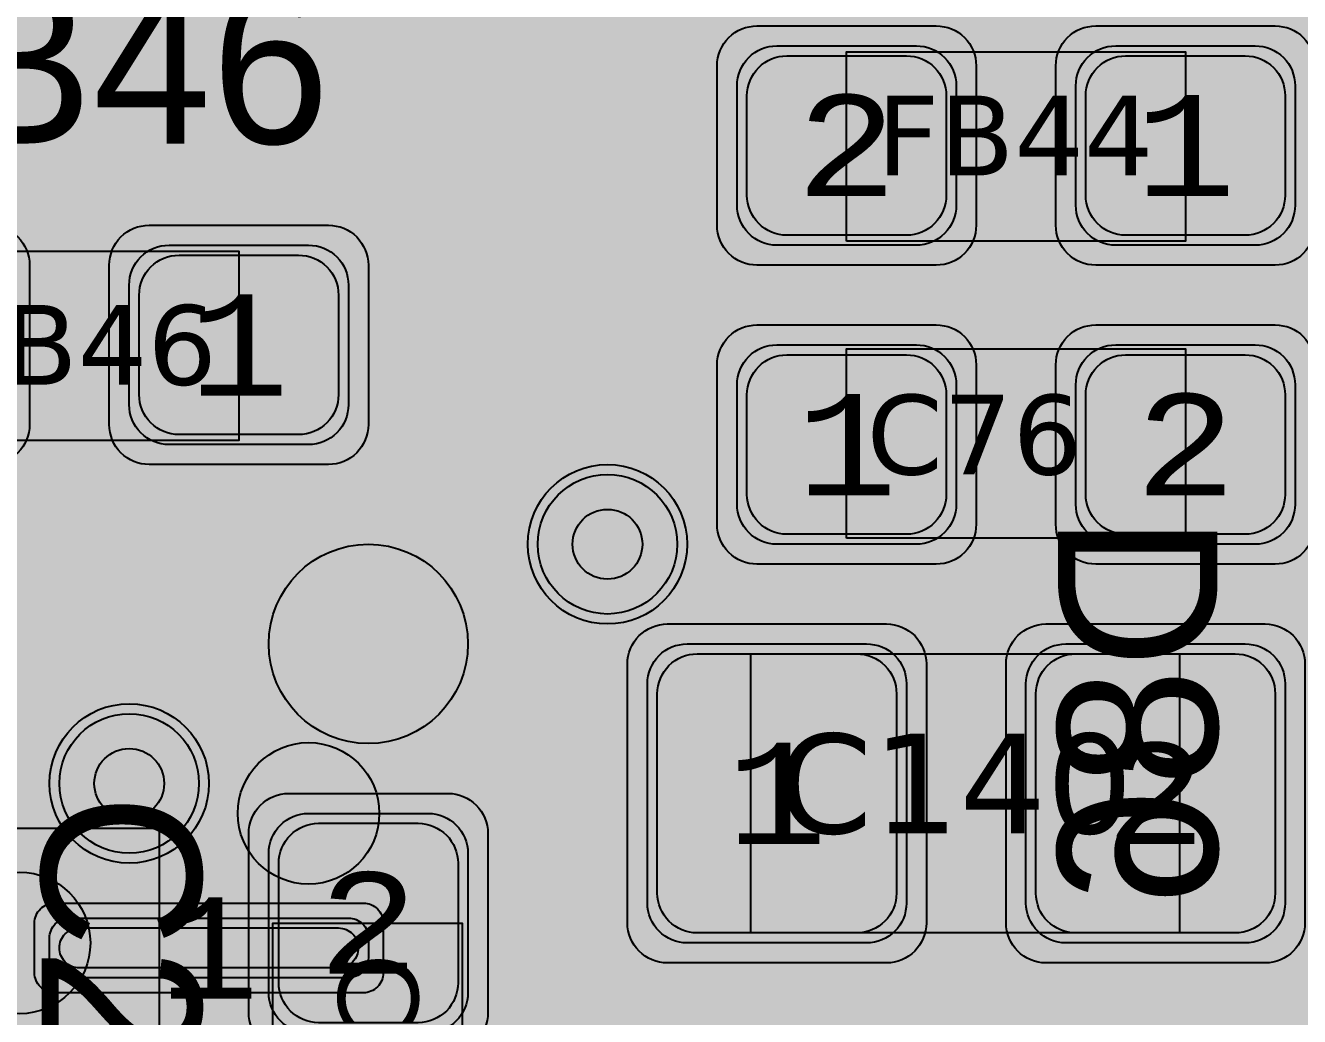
# Model space of a CAD drawing. Extents: x -28 to 199, y -61 to 255.
# Drawn here: x 127.28 to 133.67, y 163.13 to 168.1 of the extents above; entities that cross this region are included whole.
import ezdxf
from ezdxf.enums import TextEntityAlignment as Align

# ---------------------------------------------------------------- set-up
doc = ezdxf.new("R2010")
doc.units = 0
doc.header["$MEASUREMENT"] = 0
for name, color, linetype in [('ASSEMBLY_OUTLINES_BTM', 191, 'CONTINUOUS'), ('ASSEMBLY_OUTLINES_TOP', 102, 'CONTINUOUS'), ('ASSEMBLY_PART_NUMBERS_BTM', 191, 'CONTINUOUS'), ('ASSEMBLY_PART_NUMBERS_TOP', 102, 'CONTINUOUS'), ('ASSEMBLY_REF_DES_TOP', 102, 'CONTINUOUS'), ('DRILL_DRAWING', 21, 'CONTINUOUS'), ('GENERATED_SILKSCREEN_BTM', 255, 'CONTINUOUS'), ('GENERATED_SILKSCREEN_TOP', 140, 'CONTINUOUS'), ('MOUNTING_HOLES_LAYER_2', 42, 'CONTINUOUS'), ('MOUNTING_HOLES_LAYER_3', 42, 'CONTINUOUS'), ('MOUNTING_HOLES_LAYER_BOT21', 42, 'CONTINUOUS'), ('MOUNTING_HOLES_LAYER_TOP', 42, 'CONTINUOUS'), ('PART_PADS_SMD_BTM', 10, 'CONTINUOUS'), ('PART_PADS_SMD_TOP', 150, 'CONTINUOUS'), ('PIN_NUMBERS_BTM', 8, 'CONTINUOUS'), ('PIN_NUMBERS_TOP', 8, 'CONTINUOUS'), ('PLACEMENT_OUTLINES_BTM', 222, 'CONTINUOUS'), ('PLACEMENT_OUTLINES_TOP', 130, 'CONTINUOUS'), ('PLANE_DATA_LAYER_BOTTOM', 10, 'CONTINUOUS'), ('PLANE_SHAPES_LAYER_2', 230, 'CONTINUOUS'), ('PLANE_SHAPES_LAYER_3', 81, 'CONTINUOUS'), ('PLANE_SHAPES_LAYER_BOTTOM', 10, 'CONTINUOUS'), ('SILKSCREEN_OUTLINES_BTM', 211, 'CONTINUOUS'), ('SILKSCREEN_OUTLINES_TOP', 150, 'CONTINUOUS'), ('SILKSCREEN_REF_DES_BTM', 211, 'CONTINUOUS'), ('SILKSCREEN_REF_DES_TOP', 150, 'CONTINUOUS'), ('SOLDERMASK_PADS_BTM', 12, 'CONTINUOUS'), ('SOLDERMASK_PADS_TOP', 180, 'CONTINUOUS'), ('SOLDERPASTE_PADS_BTM', 12, 'CONTINUOUS'), ('SOLDERPASTE_PADS_TOP', 180, 'CONTINUOUS'), ('TRACES_LAYER_3', 81, 'CONTINUOUS'), ('TRACES_LAYER_BOTTOM', 10, 'CONTINUOUS'), ('TRACES_LAYER_TOP', 150, 'CONTINUOUS'), ('VIA_HOLES_LAYER_2', 30, 'CONTINUOUS'), ('VIA_HOLES_LAYER_3', 30, 'CONTINUOUS'), ('VIA_HOLES_LAYER_BOTTOM', 30, 'CONTINUOUS'), ('VIA_HOLES_LAYER_TOP', 30, 'CONTINUOUS'), ('VIA_PADS_LAYER_2', 230, 'CONTINUOUS'), ('VIA_PADS_LAYER_3', 81, 'CONTINUOUS'), ('VIA_PADS_LAYER_BOTTOM', 10, 'CONTINUOUS'), ('VIA_PADS_LAYER_TOP', 150, 'CONTINUOUS')]:
    doc.layers.add(name, color=color, linetype=linetype)
doc.styles.add('COURIER_NEW', font='COUR.TTF')
doc.styles.add('VERDANA', font='verdana.TTF')
doc.styles.add('VERIBEST_GERBER_0', font='txt')

msp = doc.modelspace()

# ---------------------------------------------------------------- hatches: boundary and pattern name
at = {"layer": 'ASSEMBLY_OUTLINES_BTM'}
h = msp.add_hatch(color=256, dxfattribs=at)
edge = h.paths.add_edge_path()
edge.add_arc((127.25, 163.5), 0.355, 0, 360)
at = {"layer": 'GENERATED_SILKSCREEN_BTM'}
h = msp.add_hatch(color=256, dxfattribs=at)
edge = h.paths.add_edge_path()
edge.add_arc((128.7, 164.15), 0.355, 0, 360)
at = {"layer": 'MOUNTING_HOLES_LAYER_2'}
h = msp.add_hatch(color=256, dxfattribs=at)
edge = h.paths.add_edge_path()
edge.add_arc((129, 165), 0.5, 0, 360)
at = {"layer": 'MOUNTING_HOLES_LAYER_3'}
h = msp.add_hatch(color=256, dxfattribs=at)
edge = h.paths.add_edge_path()
edge.add_arc((129, 165), 0.5, 0, 360)
at = {"layer": 'MOUNTING_HOLES_LAYER_BOT21'}
h = msp.add_hatch(color=256, dxfattribs=at)
edge = h.paths.add_edge_path()
edge.add_arc((129, 165), 0.5, 0, 360)
at = {"layer": 'MOUNTING_HOLES_LAYER_TOP'}
h = msp.add_hatch(color=256, dxfattribs=at)
edge = h.paths.add_edge_path()
edge.add_arc((129, 165), 0.5, 0, 360)
at = {"layer": 'PLANE_DATA_LAYER_BOTTOM'}
h = msp.add_hatch(color=256, dxfattribs=at)
h.paths.add_polyline_path([(149, 169.0762, -0.414213562373095), (148.9238, 169), (147.000008, 169, 0.414213562373095), (147, 168.999992), (147, 168.9142, -0.414213562373095), (146.9238, 168.838), (146.916836, 168.838, 0.1989121654681667), (146.650257, 168.727579), (143.944996, 166.022318, -0.1989133663345656), (143.891114, 166), (137.250008, 166), (137.250004, 165.999999, -0.1462038582376008), (137.2082, 165.987508), (134.125814, 165.987508, 0.1989121654681667), (133.859235, 165.877087), (133.754466, 165.772318, -0.1989133663345372), (133.700584, 165.75), (130.8262, 165.75, -0.414213562373095), (130.75, 165.8262), (130.75, 166.249992, 0.414213562373095), (130.749992, 166.25), (120.250008, 166.25, 0.414213562373095), (120.25, 166.249992), (120.25, 164.5762, -0.414213562373095), (120.1738, 164.5), (119.753893, 164.5, -0.1385740107174841), (119.714013, 164.511269, 0.2825715138385524), (119.085987, 164.511269, -0.1385740107174437), (119.046107, 164.5), (108.750008, 164.5, 0.414213562373095), (108.75, 164.499992), (108.75, 161.5762, -0.414213562373095), (108.6738, 161.5), (108.5762, 161.5, -0.414213562373095), (108.5, 161.5762), (108.5, 161.9, 0.414213562373095), (108.05, 162.35), (106.95, 162.35, 0.3417826534714845), (106.514377, 162.012837, -0.4469152351943249), (106.413497, 161.960731, 0.4438706376830999), (105.620728, 161.556344, -0.3389471313174167), (105.54716, 161.5), (94.5762, 161.5, -0.414213562373095), (94.5, 161.5762), (94.5, 164.712074, -0.1989099556853327), (94.522318, 164.765955), (99.853553, 170.09719, 0.1989122151386037), (100, 170.450743), (100, 172.1738, -0.414213562373095), (100.0762, 172.25), (130.749992, 172.25, 0.414213562373095), (130.75, 172.250008), (130.75, 194.117184, -0.198909955685367), (130.772318, 194.171065), (131.344755, 194.743502, 0.1989121882725125), (131.469235, 195.044022), (131.469235, 198.379979, 0.1989121882725125), (131.344755, 198.680499), (130.772318, 199.252936, -0.198909955685367), (130.75, 199.306817), (130.75, 214.914737, -0.414213562373095), (130.8262, 214.990937), (147.279128, 214.990937, -0.1989133663345656), (147.33301, 214.968619), (148.977682, 213.323947, -0.198909955685367), (149, 213.270066)], flags=0)
h.paths.add_polyline_path([(110.25, 165.75, -0.9999999999999999), (112.25, 165.75, -0.9999999999999999)], flags=0)
h.paths.add_polyline_path([(113.75, 169.75, -0.9999999999999999), (116.75, 169.75, -0.9999999999999999)], flags=0)
h.paths.add_polyline_path([(118.5, 169.75, -0.9999999999999999), (121.5, 169.75, -0.9999999999999999)], flags=0)
h.paths.add_polyline_path([(134.21, 170.75, 0.414213562373095), (134.46, 171), (134.46, 172.5, 0.414213562373095), (134.21, 172.75), (132.71, 172.75, 0.414213562373095), (132.46, 172.5), (132.46, 171, 0.414213562373095), (132.71, 170.75)], flags=0)
h.paths.add_polyline_path([(134.21, 177, 0.414213562373095), (134.46, 177.25), (134.46, 178.75, 0.414213562373095), (134.21, 179), (132.71, 179, 0.414213562373095), (132.46, 178.75), (132.46, 177.25, 0.414213562373095), (132.71, 177)], flags=0)
h.paths.add_polyline_path([(134.21, 183.25, 0.414213562373095), (134.46, 183.5), (134.46, 185, 0.414213562373095), (134.21, 185.25), (132.71, 185.25, 0.414213562373095), (132.46, 185), (132.46, 183.5, 0.414213562373095), (132.71, 183.25)], flags=0)
h.paths.add_polyline_path([(132.46, 190.5, -0.9999999999999999), (134.46, 190.5, -0.9999999999999999)], flags=0)
h.paths.add_polyline_path([(132.46, 196.75, -0.9999999999999999), (134.46, 196.75, -0.9999999999999999)], flags=0)
h.paths.add_polyline_path([(135, 171.75, -0.9999999999999999), (137, 171.75, -0.9999999999999999)], flags=0)
h.paths.add_polyline_path([(135, 178, -0.9999999999999999), (137, 178, -0.9999999999999999)], flags=0)
h.paths.add_polyline_path([(135, 184.25, -0.9999999999999999), (137, 184.25, -0.9999999999999999)], flags=0)
h.paths.add_polyline_path([(135, 190.5, -0.9999999999999999), (137, 190.5, -0.9999999999999999)], flags=0)
h.paths.add_polyline_path([(135, 196.75, -0.9999999999999999), (137, 196.75, -0.9999999999999999)], flags=0)
h.paths.add_polyline_path([(139.749992, 169, 0.414213562373095), (139.75, 169.000008), (139.75, 198.249992, 0.414213562373095), (139.749992, 198.25), (137.250008, 198.25, 0.414213562373095), (137.25, 198.249992), (137.25, 169.000008, 0.414213562373095), (137.250008, 169)], flags=0)
h.paths.add_polyline_path([(142.1, 210.3, -0.9999999999999999), (143.29999999999998, 210.3, -0.9999999999999999)], flags=0)
h.paths.add_polyline_path([(144.1, 179.2, 0.1385725087961841), (144.011269, 179.514013, -0.1385740107174031), (144, 179.553893), (144, 192.314146, 0.1989122151386141), (143.853553, 192.667699), (142.111055, 194.410197, 0.0466846266150895), (142.039326, 194.469652, -0.0466839603697562), (142.028394, 194.478712), (141.903793, 194.603313, -0.1385728852908003), (141.883563, 194.639481, 0.8890740124386082), (140.7, 194.500003), (140.7, 194.499999, 0.3470511284967519), (141.160519, 193.916437, -0.1385728852908476), (141.196687, 193.896207), (141.389803, 193.703091, 0.0466846266150975), (141.461532, 193.643636, -0.0466839603697036), (141.472464, 193.634576), (142.977682, 192.129358, -0.198909955685367), (143, 192.075477), (143, 179.553893, -0.1385740107174032), (142.988731, 179.514013, 0.1385725087961841), (142.9, 179.2, 0.9999999999999999)], flags=0)
h.paths.add_polyline_path([(143, 169, -0.9999999999999999), (145, 169, -0.9999999999999999)], flags=0)
h.paths.add_polyline_path([(145.3, 169.7, -0.9999999999999999), (146.5, 169.7, -0.9999999999999999)], flags=0)
h.paths.add_polyline_path([(144.5, 206.75, -0.9999999999999999), (146.5, 206.75, -0.9999999999999999)], flags=0)
h.paths.add_polyline_path([(145.6, 187.2, -0.9999999999999999), (146.79999999999998, 187.2, -0.9999999999999999)], flags=0)
h.paths.add_polyline_path([(148.111269, 212.585987, 0.1385725087961841), (148.2, 212.9, 0.9999999999999999), (147, 212.9, 0.1385725087961841), (147.088731, 212.585987, -0.1385740107174032), (147.1, 212.546107), (147.1, 211.353893, -0.1385740107174842), (147.088731, 211.314013, 0.1385725087961739), (147, 211, 0.9999999999999999), (148.2, 211, 0.1385725087961739), (148.111269, 211.314013, -0.1385740107174841), (148.1, 211.353893), (148.1, 212.546107, -0.1385740107174031)], flags=0)
h.paths.add_polyline_path([(145.75, 199.25, -0.9999999999999999), (148.75, 199.25, -0.9999999999999999)], flags=0)
h.paths.add_polyline_path([(146.551388, 201.672619, 6.595924566415619), (145.922619, 202.301388, -0.1217123035593108), (145.931388, 202.265899), (145.931388, 202.265898, -0.5165321972622035), (145.830039, 202.193968, 0.5165316951389798), (144.5, 201.250001), (144.5, 201.25, 0.9999999999999999), (146.5, 201.25), (146.5, 201.250002, 0.0842844278408749), (146.443968, 201.580039, -0.6810727290850475)], flags=0)
at = {"layer": 'PLANE_SHAPES_LAYER_2'}
h = msp.add_hatch(color=256, dxfattribs=at)
h.paths.add_polyline_path([(169.5, 129.25), (149.5, 129.25), (142.25, 122), (142.25, 90.5), (147.5, 90.5), (147.5, 80), (154, 80), (154, 69.25), (131.75, 69.25), (131.75, 73.25), (121.25, 73.25), (121.25, 81), (110.5, 81), (110.5, 125.75), (106.5, 125.75), (106.5, 128.75), (93.5, 128.75), (93.5, 120.25), (91.75, 120.25), (91.75, 121.5), (80, 121.5), (80, 118.25), (73.25, 118.25), (73.25, 124.5), (67.5, 124.5), (67.5, 128), (57.75, 128), (57.75, 120.25), (55.25, 120.25), (55.25, 121.5), (47.5, 121.5), (47.5, 119), (35, 119), (35, 134.75), (32.75, 134.75), (32.75, 159.75), (29.25, 159.75), (29.25, 175.25), (22.5, 175.25), (22.5, 195.25), (17.25, 195.25), (17.25, 198), (22.5, 198), (22.5, 216.5), (40.25, 216.5), (40.25, 235.5), (54.5, 235.5), (54.5, 254), (87.25, 254), (87.25, 236.25), (86.25, 236.25), (86.25, 228.75), (81, 228.75), (81, 218.75), (95.25, 218.75), (95.25, 194.5), (87, 194.5), (87, 172), (131.1, 172), (131.1, 208.75), (115.5, 208.75), (115.5, 213.75), (106.75, 213.75), (106.75, 218.75), (110.25, 222.25), (110.25, 226.25), (142.5, 226.25), (142.5, 221.5), (160.5, 221.5), (160.5, 240.75), (169.5, 240.75)])
h.paths.add_polyline_path([(35.5, 149.5), (41.75, 149.5), (41.75, 152), (39.25, 152), (39.25, 154), (37.75, 154), (37.75, 152), (35.5, 152)], flags=16)
h.paths.add_polyline_path([(37.5, 125.75), (37.5, 128.75), (42.75, 128.75), (42.75, 125.75)], flags=16)
h.paths.add_polyline_path([(52, 127.75), (52, 130.75), (54.25, 130.75), (54.25, 127.75)], flags=16)
h.paths.add_polyline_path([(50.75, 219.5), (50.75, 226.5), (71.75, 226.5), (71.75, 219.5)], flags=16)
h.paths.add_polyline_path([(66.5, 150.75), (66.5, 177.5), (72.25, 177.5), (72.25, 150.75)], flags=16)
h.paths.add_polyline_path([(47.25, 185.25), (73, 185.25), (73, 188.25), (70.25, 188.25), (70.25, 191), (47.25, 191)], flags=16)
h.paths.add_polyline_path([(84.5, 208), (84.5, 212.75), (85, 212.75), (85, 208)], flags=16)
h.paths.add_polyline_path([(61.5, 137.25), (87.75, 137.25), (87.75, 140.5), (84.75, 140.5), (84.75, 143), (61.5, 143)], flags=16)
h.paths.add_polyline_path([(88.75, 127), (88.75, 130), (91, 130), (91, 127)], flags=16)
h.paths.add_polyline_path([(85.5, 130.25), (85.5, 132.5), (91, 132.5), (91, 130.25)], flags=16)
h.paths.add_polyline_path([(108.75, 142.25), (135.75, 142.25), (135.75, 145.75), (132.25, 145.75), (132.25, 149), (108.75, 149)], flags=16)
h.paths.add_polyline_path([(114.25, 126.75), (140.75, 126.75), (140.75, 129.75), (137.25, 129.75), (137.25, 133), (114.25, 133)], flags=16)
h.paths.add_polyline_path([(155.25, 180.25), (166.25, 180.25), (166.25, 186.25), (152.25, 186.25), (152.25, 183), (155.25, 183)], flags=16)
at = {"layer": 'PLANE_SHAPES_LAYER_3'}
h = msp.add_hatch(color=256, dxfattribs=at)
h.paths.add_polyline_path([(169.5, 129.25), (149.5, 129.25), (142.25, 122), (142.25, 90.5), (147.5, 90.5), (147.5, 80), (154, 80), (154, 69.25), (131.75, 69.25), (131.75, 73.25), (121.25, 73.25), (121.25, 81), (110.5, 81), (110.5, 125.75), (106.5, 125.75), (106.5, 128.75), (93.5, 128.75), (93.5, 120.25), (91.75, 120.25), (91.75, 121.5), (80, 121.5), (80, 118.25), (73.25, 118.25), (73.25, 124.5), (67.5, 124.5), (67.5, 127.75), (58.25, 127.75), (58.25, 130.25), (88.75, 130.25), (88.75, 127), (91, 127), (91, 132.5), (55, 132.5), (55, 131.25), (52, 131.25), (52, 127.75), (55, 127.75), (55, 127.25), (57.75, 127.25), (57.75, 120.25), (55.25, 120.25), (55.25, 121.5), (47.5, 121.5), (47.5, 119), (35, 119), (35, 134.75), (32.75, 134.75), (32.75, 159.75), (29.25, 159.75), (29.25, 175.25), (22.5, 175.25), (22.5, 195.25), (17.25, 195.25), (17.25, 198), (22.5, 198), (22.5, 216.5), (40.25, 216.5), (40.25, 235.5), (54.5, 235.5), (54.5, 254), (87.25, 254), (87.25, 236.25), (86.25, 236.25), (86.25, 228.75), (81, 228.75), (81, 218.75), (95.25, 218.75), (95.25, 194.5), (87, 194.5), (87, 172), (131.1, 172), (131.1, 208.75), (115.5, 208.75), (115.5, 213.75), (106.75, 213.75), (106.75, 218.75), (110.25, 222.25), (110.25, 226.25), (142.5, 226.25), (142.5, 221.5), (160.5, 221.5), (160.5, 240.75), (169.5, 240.75)])
h.paths.add_polyline_path([(35.5, 149.5), (41.75, 149.5), (41.75, 152), (39.25, 152), (39.25, 154), (37.75, 154), (37.75, 152), (35.5, 152)], flags=16)
h.paths.add_polyline_path([(37.5, 125.75), (37.5, 128.75), (42.75, 128.75), (42.75, 125.75)], flags=16)
h.paths.add_polyline_path([(50.75, 219.5), (50.75, 226.5), (71.75, 226.5), (71.75, 219.5)], flags=16)
h.paths.add_polyline_path([(66.5, 150.75), (66.5, 177.5), (72.25, 177.5), (72.25, 150.75)], flags=16)
h.paths.add_polyline_path([(47.25, 185.25), (73, 185.25), (73, 188.25), (70.25, 188.25), (70.25, 191), (47.25, 191)], flags=16)
h.paths.add_polyline_path([(84.5, 208), (84.5, 212.75), (85, 212.75), (85, 208)], flags=16)
h.paths.add_polyline_path([(61.5, 137.25), (87.75, 137.25), (87.75, 140.5), (84.75, 140.5), (84.75, 143), (61.5, 143)], flags=16)
h.paths.add_polyline_path([(108.75, 142.25), (135.75, 142.25), (135.75, 145.75), (132.25, 145.75), (132.25, 149), (108.75, 149)], flags=16)
h.paths.add_polyline_path([(114.25, 126.75), (140.75, 126.75), (140.75, 129.75), (137.25, 129.75), (137.25, 133), (114.25, 133)], flags=16)
h.paths.add_polyline_path([(155.25, 180.25), (166.25, 180.25), (166.25, 186.25), (152.25, 186.25), (152.25, 183), (155.25, 183)], flags=16)
at = {"layer": 'SILKSCREEN_OUTLINES_BTM'}
h = msp.add_hatch(color=256, dxfattribs=at)
edge = h.paths.add_edge_path()
edge.add_arc((128.7, 164.15), 0.355, 0, 360)
at = {"layer": 'VIA_HOLES_LAYER_2'}
h = msp.add_hatch(color=256, dxfattribs=at)
edge = h.paths.add_edge_path()
edge.add_arc((130.2, 165.5), 0.175, 0, 360)
h = msp.add_hatch(color=256, dxfattribs=at)
edge = h.paths.add_edge_path()
edge.add_arc((127.8, 164.3), 0.175, 0, 360)
at = {"layer": 'VIA_HOLES_LAYER_3'}
h = msp.add_hatch(color=256, dxfattribs=at)
edge = h.paths.add_edge_path()
edge.add_arc((130.2, 165.5), 0.175, 0, 360)
h = msp.add_hatch(color=256, dxfattribs=at)
edge = h.paths.add_edge_path()
edge.add_arc((127.8, 164.3), 0.175, 0, 360)
at = {"layer": 'VIA_HOLES_LAYER_BOTTOM'}
h = msp.add_hatch(color=256, dxfattribs=at)
edge = h.paths.add_edge_path()
edge.add_arc((130.2, 165.5), 0.175, 0, 360)
h = msp.add_hatch(color=256, dxfattribs=at)
edge = h.paths.add_edge_path()
edge.add_arc((127.8, 164.3), 0.175, 0, 360)
at = {"layer": 'VIA_HOLES_LAYER_TOP'}
h = msp.add_hatch(color=256, dxfattribs=at)
edge = h.paths.add_edge_path()
edge.add_arc((130.2, 165.5), 0.175, 0, 360)
h = msp.add_hatch(color=256, dxfattribs=at)
edge = h.paths.add_edge_path()
edge.add_arc((127.8, 164.3), 0.175, 0, 360)

# ---------------------------------------------------------------- linework, layer by layer
at = {"layer": 'ASSEMBLY_OUTLINES_BTM', "const_width": 0.2}
msp.add_lwpolyline([(125.05, 160.925), (125.05, 164.075), (127.95, 164.075), (127.95, 160.925)], close=True, dxfattribs=at)
at = {"layer": 'ASSEMBLY_OUTLINES_BTM'}
msp.add_circle((127.25, 163.5), 0.355, dxfattribs=at)
at = {"layer": 'ASSEMBLY_OUTLINES_TOP'}
for points in [[(131.4, 167.02), (131.4, 167.97), (133.1, 167.97), (133.1, 167.02)], [(126.65, 166.02), (126.65, 166.97), (128.35, 166.97), (128.35, 166.02)], [(131.4, 165.53), (131.4, 166.48), (133.1, 166.48), (133.1, 165.53)], [(130.92, 163.55), (130.92, 164.95), (133.07, 164.95), (133.07, 163.55)], [(128.52, 161.9), (128.52, 163.6), (129.47, 163.6), (129.47, 161.9)]]:
    msp.add_lwpolyline(points, close=True, dxfattribs=at)
at = {"layer": 'GENERATED_SILKSCREEN_BTM', "const_width": 0.15}
for points in [[(132.46, 165.1116), (132.4584, 165.1156), (132.4576, 165.118), (132.4568, 165.122), (132.4568, 165.5268), (132.4584, 165.5324), (132.4624, 165.5364), (132.4672, 165.5412), (132.4728, 165.5428), (133.2408, 165.5428), (133.2472, 165.5412), (133.2512, 165.5364), (133.256, 165.5324), (133.2568, 165.5268), (133.2568, 165.122), (133.2568, 165.1188), (133.256, 165.1172), (133.2552, 165.1148), (133.2536, 165.1116), (133.144, 164.9764), (133.1408, 164.974), (133.1392, 164.9732), (133.1352, 164.9716), (133.1312, 164.9708), (132.5824, 164.9708), (132.5784, 164.9716), (132.576, 164.9732), (132.5736, 164.9732), (132.5728, 164.974), (132.572, 164.9756), (132.5696, 164.9764), (132.46, 165.1116)], [(132.4896, 165.5092), (132.4896, 165.1276), (132.5904, 165.0028), (133.1232, 165.0028), (133.224, 165.1276), (133.224, 165.5092), (132.4896, 165.5092)], [(132.752, 164.2492), (132.8288, 164.2748), (132.9056, 164.2492), (132.908, 164.2492), (132.9112, 164.2484), (133.1584, 164.2484), (133.1608, 164.2484), (133.1632, 164.2492), (133.1664, 164.25), (133.1696, 164.2532), (133.252, 164.3332), (133.2552, 164.3364), (133.256, 164.3412), (133.2568, 164.3444), (133.2568, 164.638), (133.2568, 164.6404), (133.256, 164.6428), (133.2552, 164.646), (133.252, 164.6492), (133.1696, 164.7292), (133.1664, 164.7324), (133.1632, 164.734), (133.1584, 164.734), (132.9112, 164.734), (132.908, 164.734), (132.9064, 164.734), (132.9056, 164.7332), (132.8288, 164.7076), (132.752, 164.7332), (132.7512, 164.734), (132.7464, 164.734), (132.5544, 164.734), (132.5512, 164.734), (132.5472, 164.7324), (132.5432, 164.7292), (132.4608, 164.6492), (132.4584, 164.646), (132.4576, 164.6428), (132.4568, 164.6404), (132.4568, 164.638), (132.4568, 164.3444), (132.4576, 164.3412), (132.4584, 164.3364), (132.4608, 164.3332), (132.5432, 164.2532), (132.548, 164.25), (132.5512, 164.2492), (132.5544, 164.2484), (132.7464, 164.2484), (132.7496, 164.2484), (132.7512, 164.2492), (132.752, 164.2492)], [(132.5632, 164.702), (132.7448, 164.702), (132.8136, 164.6804), (132.8136, 164.3036), (132.7448, 164.2804), (132.5632, 164.2804), (132.4896, 164.3508), (132.4896, 164.63), (132.5632, 164.702)], [(132.9144, 164.702), (133.1512, 164.702), (133.224, 164.63), (133.224, 164.3508), (133.1512, 164.2804), (132.9144, 164.2804), (132.8456, 164.3036), (132.8456, 164.6804), (132.9144, 164.702)], [(132.46, 163.606), (132.5696, 163.4716), (132.5736, 163.4676), (132.58, 163.4668), (132.584, 163.4676), (132.5888, 163.4692), (132.592, 163.4716), (132.5952, 163.4756), (132.5976, 163.4796), (132.5984, 163.4836), (132.5984, 163.4876), (132.596, 163.4908), (132.4896, 163.622), (132.4896, 163.8812), (132.5904, 164.0044), (132.8776, 164.0044), (132.7888, 163.8956), (132.788, 163.8924), (132.7872, 163.8908), (132.7872, 163.89), (132.7864, 163.89), (132.7856, 163.886), (132.7856, 163.6164), (132.7864, 163.6132), (132.7872, 163.6124), (132.7872, 163.6116), (132.788, 163.6092), (132.7888, 163.606), (132.8976, 163.4716), (132.9, 163.4708), (132.9008, 163.4692), (132.9016, 163.4684), (132.9032, 163.4684), (132.9088, 163.4668), (132.9112, 163.466), (133.1312, 163.466), (133.1352, 163.4668), (133.1384, 163.4684), (133.1416, 163.4692), (133.144, 163.4716), (133.2536, 163.606), (133.2552, 163.61), (133.256, 163.6108), (133.256, 163.6124), (133.2568, 163.614), (133.2568, 163.6148), (133.2568, 163.6164), (133.2568, 163.886), (133.256, 163.8892), (133.2552, 163.8924), (133.2536, 163.8956), (133.144, 164.03), (133.1424, 164.0316), (133.1416, 164.0332), (133.1392, 164.0348), (133.1336, 164.0364), (133.1312, 164.0372), (132.5824, 164.0372), (132.5784, 164.0364), (132.5752, 164.0348), (132.5736, 164.0332), (132.572, 164.0316), (132.5696, 164.03), (132.46, 163.8956), (132.4592, 163.8924), (132.4584, 163.89), (132.4576, 163.8892), (132.4568, 163.886), (132.4568, 163.6164), (132.4576, 163.6132), (132.4576, 163.6124), (132.4584, 163.6116), (132.4592, 163.6092), (132.46, 163.606)], [(132.9192, 164.0044), (133.1232, 164.0044), (133.224, 163.8812), (133.224, 163.6228), (133.1232, 163.498), (132.9192, 163.498), (132.8176, 163.6228), (132.8176, 163.8812), (132.9192, 164.0044)]]:
    msp.add_lwpolyline(points, dxfattribs=at)
for points in [[(127.439448, 164.074995), (125.050005, 164.074995), (125.050005, 163.7), (125.049995, 163.7), (125.049995, 164.075, -0.4142135624), (125.05, 164.075005), (127.439442, 164.075005, 6.8599e-06), (127.439448, 164.074995)], [(127.950005, 163.7), (127.949995, 163.7), (127.949995, 163.902349, 6.3355e-06), (127.950005, 163.902353), (127.950005, 163.7)]]:
    msp.add_lwpolyline(points, format="xyb", dxfattribs=at)
msp.add_lwpolyline([(127.949995, 163.05), (127.949995, 163.25), (127.950005, 163.25), (127.950005, 163.05)], close=True, dxfattribs=at)
at = {"layer": 'GENERATED_SILKSCREEN_BTM'}
msp.add_circle((128.7, 164.15), 0.355, dxfattribs=at)
at = {"layer": 'GENERATED_SILKSCREEN_TOP', "const_width": 0.15}
for points in [[(132.9032, 168.9404), (132.9032, 168.1724)], [(132.1472, 168.586), (132.1472, 168.1724), (132.1488, 168.1668), (132.1528, 168.1612), (132.1576, 168.1572), (132.1632, 168.1564), (132.5832, 168.1564), (132.7144, 168.2708)], [(127.9252, 167.7876), (128.3556, 168.2164), (128.3556, 167.7876), (127.9252, 167.7876)], [(127.1132, 168.2804), (127.1132, 167.9308), (127.1132, 167.9284), (127.1132, 167.926), (127.1132, 167.5124), (127.1148, 167.5068), (127.1188, 167.5012), (127.1236, 167.4972), (127.1292, 167.4964), (127.5492, 167.4964), (127.6804, 167.6108), (127.6836, 167.6156), (127.6852, 167.622), (127.6852, 167.7932), (127.5676, 167.926), (127.6516, 167.9932), (127.654, 167.9964), (127.6564, 168.0004), (127.658, 168.0044), (127.6588, 168.0068), (127.6588, 168.1764)], [(127.1468, 168.2636), (127.5364, 168.2636), (127.626, 168.1636), (127.626, 168.0156), (127.5372, 167.9444), (127.1468, 167.9444), (127.1468, 168.2636)], [(127.6588, 168.1764), (127.5556, 168.2908)], [(128.3596, 168.2692), (127.874, 167.7836), (127.8708, 167.7788), (127.8692, 167.774), (127.87, 167.7692), (127.8732, 167.7636), (127.8748, 167.7596), (127.878, 167.7572), (127.8812, 167.7556), (127.8852, 167.7548), (128.3556, 167.7548), (128.3556, 167.5124)], [(128.3556, 167.5124), (128.3564, 167.506), (128.3604, 167.502), (128.366, 167.4996), (128.3716, 167.4988), (128.3772, 167.4996), (128.382, 167.502), (128.386, 167.506), (128.3876, 167.5124), (128.3876, 167.7548), (128.4252, 167.7548), (128.4308, 167.7564), (128.4356, 167.7596), (128.438, 167.7652), (128.4388, 167.7708), (128.438, 167.7772), (128.4356, 167.7828), (128.4308, 167.7868), (128.4252, 167.7876), (128.3876, 167.7876), (128.3876, 168.258)], [(128.782, 168.2636), (128.6588, 168.1628), (128.6588, 167.8756), (128.7676, 167.9644), (128.7708, 167.9652), (128.7724, 167.966), (128.7732, 167.966), (128.7732, 167.9668), (128.7772, 167.9676), (129.0468, 167.9676), (129.05, 167.9668), (129.05, 167.966), (129.0516, 167.966), (129.054, 167.9652), (129.0564, 167.9644), (129.1916, 167.8556), (129.1924, 167.8532), (129.194, 167.8524), (129.1948, 167.8516), (129.1948, 167.85), (129.1964, 167.8444), (129.1972, 167.842), (129.1972, 167.622), (129.1964, 167.618), (129.1948, 167.6148), (129.194, 167.6116), (129.1916, 167.6092), (129.0572, 167.4996), (129.0532, 167.498), (129.0524, 167.4972), (129.0508, 167.4972), (129.0492, 167.4964), (129.0484, 167.4964), (129.0468, 167.4964), (128.7772, 167.4964), (128.774, 167.4972), (128.7708, 167.498), (128.7676, 167.4996), (128.6332, 167.6092), (128.6316, 167.6108), (128.63, 167.6116), (128.6284, 167.614), (128.6268, 167.6196), (128.626, 167.622), (128.626, 168.1708), (128.6268, 168.1748), (128.6284, 168.178)], [(129.1956, 168.1796), (129.1964, 168.1732), (129.1956, 168.1684), (129.194, 168.1644), (129.1916, 168.1612), (129.1876, 168.158), (129.1836, 168.1556), (129.1796, 168.1548), (129.1756, 168.1548), (129.1724, 168.1572), (129.0412, 168.2636)], [(132.9032, 168.1724), (132.9048, 168.166), (132.9088, 168.162), (132.9136, 168.1572), (132.9192, 168.1564), (133.4592, 168.1564), (133.4648, 168.1572), (133.4696, 168.1612), (133.472, 168.1668), (133.4728, 168.1724), (133.472, 168.1788)], [(128.6588, 167.834), (128.6588, 167.63), (128.782, 167.5292), (129.0404, 167.5292), (129.1652, 167.63), (129.1652, 167.834), (129.0404, 167.9356), (128.782, 167.9356), (128.6588, 167.834)], [(127.1468, 167.9116), (127.5356, 167.9116), (127.6532, 167.7796), (127.6532, 167.6292), (127.5372, 167.5292), (127.1468, 167.5292), (127.1468, 167.9116)], [(127.3632, 162.832), (127.3632, 163.3712), (127.3648, 163.3776), (127.3688, 163.3816), (127.3736, 163.3856), (127.3792, 163.3872), (127.4888, 163.3872), (127.4912, 163.3864), (127.4968, 163.3848), (127.4992, 163.3832), (127.5008, 163.3816), (127.5024, 163.38), (127.936, 162.848)], [(127.9144, 162.8216), (127.4816, 163.3544), (127.396, 163.3544), (127.396, 162.832)], [(128.1304, 162.9728), (128.1304, 163.2312), (128.024, 163.3616), (128.0224, 163.3672), (128.0232, 163.372), (128.0256, 163.3776), (128.0304, 163.3808), (128.036, 163.384), (128.0416, 163.3848), (128.0464, 163.384), (128.0504, 163.38), (128.16, 163.2456), (128.1608, 163.2424), (128.1616, 163.24), (128.1624, 163.2392), (128.1632, 163.236), (128.1632, 162.9664)]]:
    msp.add_lwpolyline(points, dxfattribs=at)
for points in [[(132.533844, 167.970005, 1.1642e-05), (132.533836, 167.969995), (131.966164, 167.969995, 1.1642e-05), (131.966156, 167.970005), (132.533844, 167.970005)], [(132.542098, 167.019995), (131.957902, 167.019995, 1.22306e-05), (131.957911, 167.020005), (132.542089, 167.020005, 1.22306e-05), (132.542098, 167.019995)], [(127.783844, 166.970005, 1.1642e-05), (127.783836, 166.969995), (127.216164, 166.969995, 1.1642e-05), (127.216156, 166.970005), (127.783844, 166.970005)], [(132.542098, 166.480005, 1.22306e-05), (132.542089, 166.479995), (131.957911, 166.479995, 1.22306e-05), (131.957902, 166.480005), (132.542098, 166.480005)], [(127.792098, 166.019995), (127.207902, 166.019995, 1.22306e-05), (127.207911, 166.020005), (127.792089, 166.020005, 1.22306e-05), (127.792098, 166.019995)], [(132.533844, 165.529995), (131.966156, 165.529995, 1.1642e-05), (131.966164, 165.530005), (132.533836, 165.530005, 1.1642e-05), (132.533844, 165.529995)], [(132.269515, 164.950005, 1.10969e-05), (132.269508, 164.949995), (131.730492, 164.949995, 1.10969e-05), (131.730485, 164.950005), (132.269515, 164.950005)], [(127.504805, 163.587999), (127.504005, 163.583999, -0.111991093), (127.504004, 163.583997), (127.501605, 163.579998, -0.0710678114), (127.501604, 163.579997), (127.498404, 163.575997, -0.1622776602), (127.498402, 163.575995), (127.494404, 163.573596, -0.1119910934), (127.494402, 163.573595), (127.490402, 163.571995, -0.1454891687), (127.490399, 163.571995), (127.484802, 163.571195, -0.1925824032), (127.484798, 163.571195), (127.479998, 163.572795, -0.1622776598), (127.479996, 163.572797), (127.475997, 163.575996, -0.0710678123), (127.475996, 163.575997), (127.366396, 163.711197, -0.1622776597), (127.366395, 163.7112), (127.364797, 163.714395, -0.0710678117), (127.364796, 163.714396), (127.363996, 163.715196, -0.2133768072), (127.363995, 163.7152), (127.363995, 163.718397), (127.363196, 163.719196, -0.213376806), (127.363195, 163.7192), (127.363195, 163.991201), (127.363995, 163.994401), (127.364795, 163.997601, -0.1622776597), (127.364796, 163.997604), (127.366396, 164.000003), (127.434365, 164.083352, 6.3627e-06), (127.434371, 164.083343), (127.366404, 163.999997), (127.364805, 163.997598), (127.364005, 163.994399), (127.363205, 163.991199), (127.363205, 163.719203), (127.364004, 163.718404, -0.2133768064), (127.364005, 163.7184), (127.364005, 163.715203), (127.364804, 163.714404, -0.213376806), (127.364805, 163.7144), (127.366403, 163.711204, -0.0710678114), (127.366404, 163.711203), (127.476004, 163.576004), (127.480002, 163.572805), (127.484801, 163.571205), (127.490398, 163.572005), (127.494398, 163.573605, -0.049388989), (127.494399, 163.573605), (127.498397, 163.576004), (127.501596, 163.580003), (127.503995, 163.584002), (127.504795, 163.588001), (127.504795, 163.591998), (127.502396, 163.595197), (127.395996, 163.727197, -0.1622776609), (127.395995, 163.7272), (127.395995, 163.9856, -0.1622776597), (127.395996, 163.985603), (127.452748, 164.054967, 6.3627e-06), (127.452754, 164.054958), (127.396005, 163.985598), (127.396005, 163.727202), (127.502404, 163.595203), (127.504804, 163.592003, -0.1622776602), (127.504805, 163.592), (127.504805, 163.587999)], [(128.163205, 163.721599), (128.162405, 163.717599, -0.1845275524), (128.162403, 163.717596), (128.161605, 163.716), (128.161605, 163.715998), (128.160005, 163.711198, -0.1845275527), (128.160003, 163.711195), (128.050404, 163.575997, -0.0710678119), (128.050403, 163.575996), (128.046404, 163.572796, -0.1622776602), (128.046401, 163.572795), (128.040001, 163.571195, -0.0954145719), (128.039999, 163.571195), (128.036, 163.571995, -0.099019513), (128.035998, 163.571995), (128.031998, 163.573595, -0.1119910926), (128.031996, 163.573596), (128.027998, 163.575995, -0.1622776602), (128.027996, 163.575997), (128.024796, 163.579997, -0.0710678116), (128.024795, 163.579998), (128.022396, 163.583997, -0.1119910922), (128.022395, 163.583999), (128.021595, 163.587999), (128.021595, 163.592, -0.1622776593), (128.021596, 163.592003), (128.023996, 163.595203), (128.130395, 163.727202), (128.130395, 163.985598), (128.110549, 164.009855, 5.8232e-06), (128.110556, 164.009862), (128.130404, 163.985603, -0.1622776602), (128.130405, 163.9856), (128.130405, 163.7272, -0.1622776613), (128.130404, 163.727197), (128.024004, 163.595197), (128.021605, 163.591998), (128.021605, 163.588001), (128.022405, 163.584002), (128.024804, 163.580003), (128.028003, 163.576004), (128.032001, 163.573605, -0.049388989), (128.032002, 163.573605), (128.036002, 163.572005, -0.049388989), (128.036003, 163.572005), (128.04, 163.571205), (128.046398, 163.572805), (128.050396, 163.576004), (128.159995, 163.711202), (128.161595, 163.716002, -0.1845275525), (128.161597, 163.716005), (128.162395, 163.7176), (128.162395, 163.717601), (128.163195, 163.721601), (128.163195, 163.991199), (128.162396, 163.994396), (128.161596, 163.995196, -0.0908850662), (128.161595, 163.995198), (128.159995, 163.999998), (128.131863, 164.034496, 5.8824e-06), (128.131869, 164.034504), (128.160003, 164.000005, -0.1845275527), (128.160005, 164.000002), (128.161605, 163.995204), (128.162404, 163.994404, -0.1622776593), (128.162405, 163.994401), (128.163205, 163.991201), (128.163205, 163.721599)], [(132.269515, 163.549995), (131.730485, 163.549995, 1.10969e-05), (131.730492, 163.550005), (132.269508, 163.550005, 1.10969e-05), (132.269515, 163.549995)]]:
    msp.add_lwpolyline(points, format="xyb", dxfattribs=at)
at = {"layer": 'MOUNTING_HOLES_LAYER_2'}
msp.add_circle((129, 165), 0.5, dxfattribs=at)
at = {"layer": 'MOUNTING_HOLES_LAYER_3'}
msp.add_circle((129, 165), 0.5, dxfattribs=at)
at = {"layer": 'MOUNTING_HOLES_LAYER_BOT21'}
msp.add_circle((129, 165), 0.5, dxfattribs=at)
at = {"layer": 'MOUNTING_HOLES_LAYER_TOP'}
msp.add_circle((129, 165), 0.5, dxfattribs=at)
at = {"layer": 'PART_PADS_SMD_BTM'}
msp.add_lwpolyline([(129, 163.425, -0.4142135624), (128.9, 163.325), (127.5, 163.325, -0.4142135624), (127.4, 163.425), (127.4, 163.525, -0.4142135624), (127.5, 163.625), (128.9, 163.625, -0.4142135624), (129, 163.525)], format="xyb", close=True, dxfattribs=at)
at = {"layer": 'PART_PADS_SMD_TOP'}
for points in [[(131.95, 167.2, -0.4142135624), (131.75, 167), (131.05, 167, -0.4142135624), (130.85, 167.2), (130.85, 167.8, -0.4142135624), (131.05, 168), (131.75, 168, -0.4142135624), (131.95, 167.8)], [(133.65, 167.2, -0.4142135624), (133.45, 167), (132.75, 167, -0.4142135624), (132.55, 167.2), (132.55, 167.8, -0.4142135624), (132.75, 168), (133.45, 168, -0.4142135624), (133.65, 167.8)], [(128.9, 166.2, -0.4142135624), (128.7, 166), (128, 166, -0.4142135624), (127.8, 166.2), (127.8, 166.8, -0.4142135624), (128, 167), (128.7, 167, -0.4142135624), (128.9, 166.8)], [(130.85, 166.3, -0.4142135624), (131.05, 166.5), (131.75, 166.5, -0.4142135624), (131.95, 166.3), (131.95, 165.7, -0.4142135624), (131.75, 165.5), (131.05, 165.5, -0.4142135624), (130.85, 165.7)], [(132.55, 166.3, -0.4142135624), (132.75, 166.5), (133.45, 166.5, -0.4142135624), (133.65, 166.3), (133.65, 165.7, -0.4142135624), (133.45, 165.5), (132.75, 165.5, -0.4142135624), (132.55, 165.7)], [(130.6, 163.5, -0.4142135624), (130.4, 163.7), (130.4, 164.8, -0.4142135624), (130.6, 165), (131.5, 165, -0.4142135624), (131.7, 164.8), (131.7, 163.7, -0.4142135624), (131.5, 163.5)], [(132.5, 163.5, -0.4142135624), (132.3, 163.7), (132.3, 164.8, -0.4142135624), (132.5, 165), (133.4, 165, -0.4142135624), (133.6, 164.8), (133.6, 163.7, -0.4142135624), (133.4, 163.5)], [(128.7, 163.05, -0.4142135624), (128.5, 163.25), (128.5, 163.95, -0.4142135624), (128.7, 164.15), (129.3, 164.15, -0.4142135624), (129.5, 163.95), (129.5, 163.25, -0.4142135624), (129.3, 163.05)]]:
    msp.add_lwpolyline(points, format="xyb", close=True, dxfattribs=at)
at = {"layer": 'PLACEMENT_OUTLINES_BTM'}
msp.add_lwpolyline([(125.05, 160.925), (125.05, 164.075), (127.95, 164.075), (127.95, 160.925)], close=True, dxfattribs=at)
at = {"layer": 'PLACEMENT_OUTLINES_TOP'}
for points in [[(131.4, 167.02), (131.4, 167.97), (133.1, 167.97), (133.1, 167.02)], [(126.65, 166.02), (126.65, 166.97), (128.35, 166.97), (128.35, 166.02)], [(131.4, 165.53), (131.4, 166.48), (133.1, 166.48), (133.1, 165.53)], [(130.92, 163.55), (130.92, 164.95), (133.07, 164.95), (133.07, 163.55)], [(128.52, 161.9), (128.52, 163.6), (129.47, 163.6), (129.47, 161.9)]]:
    msp.add_lwpolyline(points, close=True, dxfattribs=at)
at = {"layer": 'PLANE_SHAPES_LAYER_BOTTOM'}
for points in [[(130.75, 165.75), (137.25, 165.75), (130.75, 222), (137.25, 222)], [(94.5, 166.25), (130.75, 166.25), (94.5, 172.25), (130.75, 172.25)]]:
    msp.add_solid(points, dxfattribs=at)
at = {"layer": 'SILKSCREEN_OUTLINES_BTM'}
msp.add_lwpolyline([(125.05, 160.925), (125.05, 164.075), (127.95, 164.075), (127.95, 160.925)], close=True, dxfattribs=at)
msp.add_circle((128.7, 164.15), 0.355, dxfattribs=at)
at = {"layer": 'SILKSCREEN_OUTLINES_TOP'}
for points in [[(131.4, 167.02), (131.4, 167.97), (133.1, 167.97), (133.1, 167.02)], [(126.65, 166.02), (126.65, 166.97), (128.35, 166.97), (128.35, 166.02)], [(131.4, 165.53), (131.4, 166.48), (133.1, 166.48), (133.1, 165.53)], [(130.92, 163.55), (130.92, 164.95), (133.07, 164.95), (133.07, 163.55)], [(128.52, 161.9), (128.52, 163.6), (129.47, 163.6), (129.47, 161.9)]]:
    msp.add_lwpolyline(points, close=True, dxfattribs=at)
at = {"layer": 'SOLDERMASK_PADS_BTM'}
msp.add_lwpolyline([(129.075, 163.35, -0.4142135624), (128.975, 163.25), (127.425, 163.25, -0.4142135624), (127.325, 163.35), (127.325, 163.6, -0.4142135624), (127.425, 163.7), (128.975, 163.7, -0.4142135624), (129.075, 163.6)], format="xyb", close=True, dxfattribs=at)
at = {"layer": 'SOLDERMASK_PADS_TOP'}
for points in [[(132.05, 167.1, -0.4142135624), (131.85, 166.9), (130.95, 166.9, -0.4142135624), (130.75, 167.1), (130.75, 167.9, -0.4142135624), (130.95, 168.1), (131.85, 168.1, -0.4142135624), (132.05, 167.9)], [(133.75, 167.1, -0.4142135624), (133.55, 166.9), (132.65, 166.9, -0.4142135624), (132.45, 167.1), (132.45, 167.9, -0.4142135624), (132.65, 168.1), (133.55, 168.1, -0.4142135624), (133.75, 167.9)], [(127.3, 166.1, -0.4142135624), (127.1, 165.9), (126.2, 165.9, -0.4142135624), (126, 166.1), (126, 166.9, -0.4142135624), (126.2, 167.1), (127.1, 167.1, -0.4142135624), (127.3, 166.9)], [(129, 166.1, -0.4142135624), (128.8, 165.9), (127.9, 165.9, -0.4142135624), (127.7, 166.1), (127.7, 166.9, -0.4142135624), (127.9, 167.1), (128.8, 167.1, -0.4142135624), (129, 166.9)], [(130.75, 166.4, -0.4142135624), (130.95, 166.6), (131.85, 166.6, -0.4142135624), (132.05, 166.4), (132.05, 165.6, -0.4142135624), (131.85, 165.4), (130.95, 165.4, -0.4142135624), (130.75, 165.6)], [(132.45, 166.4, -0.4142135624), (132.65, 166.6), (133.55, 166.6, -0.4142135624), (133.75, 166.4), (133.75, 165.6, -0.4142135624), (133.55, 165.4), (132.65, 165.4, -0.4142135624), (132.45, 165.6)], [(130.5, 163.4, -0.4142135624), (130.3, 163.6), (130.3, 164.9, -0.4142135624), (130.5, 165.1), (131.6, 165.1, -0.4142135624), (131.8, 164.9), (131.8, 163.6, -0.4142135624), (131.6, 163.4)], [(132.4, 163.4, -0.4142135624), (132.2, 163.6), (132.2, 164.9, -0.4142135624), (132.4, 165.1), (133.5, 165.1, -0.4142135624), (133.7, 164.9), (133.7, 163.6, -0.4142135624), (133.5, 163.4)], [(128.6, 162.95, -0.4142135624), (128.4, 163.15), (128.4, 164.05, -0.4142135624), (128.6, 164.25), (129.4, 164.25, -0.4142135624), (129.6, 164.05), (129.6, 163.15, -0.4142135624), (129.4, 162.95)]]:
    msp.add_lwpolyline(points, format="xyb", close=True, dxfattribs=at)
at = {"layer": 'SOLDERPASTE_PADS_BTM'}
msp.add_lwpolyline([(128.95, 163.475, -0.4142135624), (128.85, 163.375), (127.55, 163.375, -0.4142135624), (127.45, 163.475), (127.45, 163.475, -0.4142135624), (127.55, 163.575), (128.85, 163.575, -0.4142135624), (128.95, 163.475)], format="xyb", close=True, dxfattribs=at)
at = {"layer": 'SOLDERPASTE_PADS_TOP'}
for points in [[(131.9, 167.25, -0.4142135624), (131.7, 167.05), (131.1, 167.05, -0.4142135624), (130.9, 167.25), (130.9, 167.75, -0.4142135624), (131.1, 167.95), (131.7, 167.95, -0.4142135624), (131.9, 167.75)], [(133.6, 167.25, -0.4142135624), (133.4, 167.05), (132.8, 167.05, -0.4142135624), (132.6, 167.25), (132.6, 167.75, -0.4142135624), (132.8, 167.95), (133.4, 167.95, -0.4142135624), (133.6, 167.75)], [(128.85, 166.25, -0.4142135624), (128.65, 166.05), (128.05, 166.05, -0.4142135624), (127.85, 166.25), (127.85, 166.75, -0.4142135624), (128.05, 166.95), (128.65, 166.95, -0.4142135624), (128.85, 166.75)], [(130.9, 166.25, -0.4142135624), (131.1, 166.45), (131.7, 166.45, -0.4142135624), (131.9, 166.25), (131.9, 165.75, -0.4142135624), (131.7, 165.55), (131.1, 165.55, -0.4142135624), (130.9, 165.75)], [(132.6, 166.25, -0.4142135624), (132.8, 166.45), (133.4, 166.45, -0.4142135624), (133.6, 166.25), (133.6, 165.75, -0.4142135624), (133.4, 165.55), (132.8, 165.55, -0.4142135624), (132.6, 165.75)], [(130.65, 163.55, -0.4142135624), (130.45, 163.75), (130.45, 164.75, -0.4142135624), (130.65, 164.95), (131.45, 164.95, -0.4142135624), (131.65, 164.75), (131.65, 163.75, -0.4142135624), (131.45, 163.55)], [(132.55, 163.55, -0.4142135624), (132.35, 163.75), (132.35, 164.75, -0.4142135624), (132.55, 164.95), (133.35, 164.95, -0.4142135624), (133.55, 164.75), (133.55, 163.75, -0.4142135624), (133.35, 163.55)], [(128.75, 163.1, -0.4142135624), (128.55, 163.3), (128.55, 163.9, -0.4142135624), (128.75, 164.1), (129.25, 164.1, -0.4142135624), (129.45, 163.9), (129.45, 163.3, -0.4142135624), (129.25, 163.1)]]:
    msp.add_lwpolyline(points, format="xyb", close=True, dxfattribs=at)
at = {"layer": 'TRACES_LAYER_3', "const_width": 0.5}
msp.add_lwpolyline([(134.4, 164.3), (133.222883, 163.122883), (128.977117, 163.122883), (127.8, 164.3)], dxfattribs=at)
at = {"layer": 'TRACES_LAYER_BOTTOM', "const_width": 0.254}
for points in [[(128.2, 163.475), (131.990306, 163.475), (134.125814, 165.610508), (144.066344, 165.610508), (146.916836, 168.461), (151.35584, 168.461), (152.04184, 167.775), (152.7, 167.775)], [(127.8, 164.3), (125.198, 164.3), (124.8, 163.902), (124.8, 163.475)], [(128.2, 162.825), (128.2, 163.475)]]:
    msp.add_lwpolyline(points, dxfattribs=at)
at = {"layer": 'TRACES_LAYER_TOP'}
for points, const_width in [([(138.25, 156.4), (137.399993, 156.4), (137.399993, 157.6), (139.375164, 159.575171), (139.375164, 164.713297), (135.485673, 168.602788), (127.847672, 168.602788), (126.65, 167.405116), (126.65, 166.5)], 0.5), ([(128.35, 166.5), (130.35, 166.5), (131.35, 167.5), (131.4, 167.5)], 0.35), ([(133.1, 167.5), (133.1, 166)], 0.35), ([(127.8, 164.3), (127.8, 165.173), (128.35, 165.723), (128.35, 166.5)], 0.35), ([(130.2, 165.5), (130.2, 165.627), (130.573, 166), (131.4, 166)], 0.35), ([(133.1, 166), (133.1, 164.4), (132.95, 164.25)], 0.35), ([(131.05, 164.25), (131.05, 164.35), (130.2, 165.2), (130.2, 165.5)], 0.35), ([(127.8, 164.3), (127.75, 164.25), (126.6, 164.25)], 0.35), ([(129, 163.6), (129, 163.65), (128.35, 164.3), (127.8, 164.3)], 0.35), ([(132.6, 162.5), (132.6, 162.873), (132.95, 163.223), (132.95, 164.25)], 0.35)]:
    msp.add_lwpolyline(points, dxfattribs=dict(at, const_width=const_width))
at = {"layer": 'VIA_HOLES_LAYER_2'}
for centre in [(130.2, 165.5), (127.8, 164.3)]:
    msp.add_circle(centre, 0.175, dxfattribs=at)
at = {"layer": 'VIA_HOLES_LAYER_3'}
for centre in [(130.2, 165.5), (127.8, 164.3)]:
    msp.add_circle(centre, 0.175, dxfattribs=at)
at = {"layer": 'VIA_HOLES_LAYER_BOTTOM'}
for centre in [(130.2, 165.5), (127.8, 164.3)]:
    msp.add_circle(centre, 0.175, dxfattribs=at)
at = {"layer": 'VIA_HOLES_LAYER_TOP'}
for centre in [(130.2, 165.5), (127.8, 164.3)]:
    msp.add_circle(centre, 0.175, dxfattribs=at)
at = {"layer": 'VIA_PADS_LAYER_2'}
for centre in [(130.2, 165.5), (127.8, 164.3)]:
    msp.add_circle(centre, 0.4, dxfattribs=at)
at = {"layer": 'VIA_PADS_LAYER_3'}
for centre in [(130.2, 165.5), (127.8, 164.3)]:
    msp.add_circle(centre, 0.4, dxfattribs=at)
at = {"layer": 'VIA_PADS_LAYER_BOTTOM'}
for centre in [(130.2, 165.5), (127.8, 164.3)]:
    msp.add_circle(centre, 0.35, dxfattribs=at)
at = {"layer": 'VIA_PADS_LAYER_TOP'}
for centre in [(130.2, 165.5), (127.8, 164.3)]:
    msp.add_circle(centre, 0.35, dxfattribs=at)

# ---------------------------------------------------------------- texts
at = {"layer": 'ASSEMBLY_PART_NUMBERS_BTM', "style": 'VERIBEST_GERBER_0', "text_generation_flag": 2}
msp.add_text('CL10B104KB8SFNC', height=2.032, rotation=90, dxfattribs=at).set_placement((130.29, 190.75), align=Align.TOP_LEFT)
at = {"layer": 'ASSEMBLY_PART_NUMBERS_TOP', "style": 'VERIBEST_GERBER_0'}
for s, p in [('CL10B104KB8SFNC', (128.79, 185.75)), ('CL21B225KOFNNNE', (130.79, 185.75)), ('ERJ-3EKF4701V', (127.96, 185.75)), ('SPC02SVJN-RC-3POS', (129.04, 176.5))]:
    msp.add_text(s, height=2.032, rotation=270, dxfattribs=at).set_placement(p, align=Align.TOP_LEFT)
for s, p in [('MMZ1608A182B', (132.25, 170.04)), ('MMZ1608A182B', (127.5, 169.04)), ('SN74AHCT1G00DBVR', (117.75, 166.79)), ('ERJ-3EKF4701V', (125.75, 165.04)), ('ERJ-3EKF4701V', (131.75, 165.04)), ('CL10B104KB8SFNC', (132.25, 163.46))]:
    msp.add_text(s, height=2.032, dxfattribs=at).set_placement(p, align=Align.TOP_LEFT)
at = {"layer": 'ASSEMBLY_REF_DES_TOP', "style": 'VERDANA'}
for s, height, p in [('FB44', 0.4, (131.55, 167.75)), ('FB46', 0.4, (126.85, 166.7)), ('C76', 0.4, (131.5, 166.25)), ('C140', 0.5, (131.05, 164.55))]:
    msp.add_text(s, height=height, dxfattribs=at).set_placement(p, align=Align.TOP_LEFT)
msp.add_text('C212', height=0.4, rotation=270, dxfattribs=at).set_placement((129.25, 163.45), align=Align.TOP_LEFT)
at = {"layer": 'DRILL_DRAWING', "style": 'VERIBEST_GERBER_0'}
for s, p in [('A', (130.2, 165.5)), ('T', (129, 165)), ('A', (127.8, 164.3)), ('A', (134.4, 164.3))]:
    msp.add_text(s, height=2, dxfattribs=at).set_placement(p, align=Align.MIDDLE_CENTER)
at = {"layer": 'PIN_NUMBERS_BTM', "style": 'COURIER_NEW'}
for s, p in [('2', (131.4, 167.5)), ('1', (133.1, 167.5)), ('1', (128.35, 166.5)), ('1', (131.4, 166)), ('2', (133.1, 166)), ('1', (131.05, 164.25)), ('2', (132.95, 164.25)), ('2', (129, 163.6)), ('1', (128.2, 163.475))]:
    msp.add_text(s, height=0.508, dxfattribs=at).set_placement(p, align=Align.MIDDLE_CENTER)
at = {"layer": 'PIN_NUMBERS_TOP', "style": 'COURIER_NEW'}
for s, p in [('2', (131.4, 167.5)), ('1', (133.1, 167.5)), ('1', (128.35, 166.5)), ('1', (131.4, 166)), ('2', (133.1, 166)), ('1', (131.05, 164.25)), ('2', (132.95, 164.25)), ('2', (129, 163.6)), ('1', (128.2, 163.475))]:
    msp.add_text(s, height=0.508, dxfattribs=at).set_placement(p, align=Align.MIDDLE_CENTER)
at = {"layer": 'SILKSCREEN_OUTLINES_TOP', "style": 'VERIBEST_GERBER_0'}
msp.add_text('BLOCING_AMP', height=0.8, dxfattribs=at).set_placement((132.04, 168.97), align=Align.TOP_LEFT)
at = {"layer": 'SILKSCREEN_REF_DES_BTM', "style": 'VERIBEST_GERBER_0', "text_generation_flag": 2}
msp.add_text('D86', height=0.8, rotation=90, dxfattribs=at).set_placement((132.46, 165.65), align=Align.TOP_LEFT)
at = {"layer": 'SILKSCREEN_REF_DES_TOP', "style": 'VERIBEST_GERBER_0'}
msp.add_text('FB46', height=0.8, dxfattribs=at).set_placement((126.25, 168.31), align=Align.TOP_LEFT)
msp.add_text('C212', height=0.8, rotation=270, dxfattribs=at).set_placement((128.16, 164.25), align=Align.TOP_LEFT)

doc.saveas('drawing.dxf')
